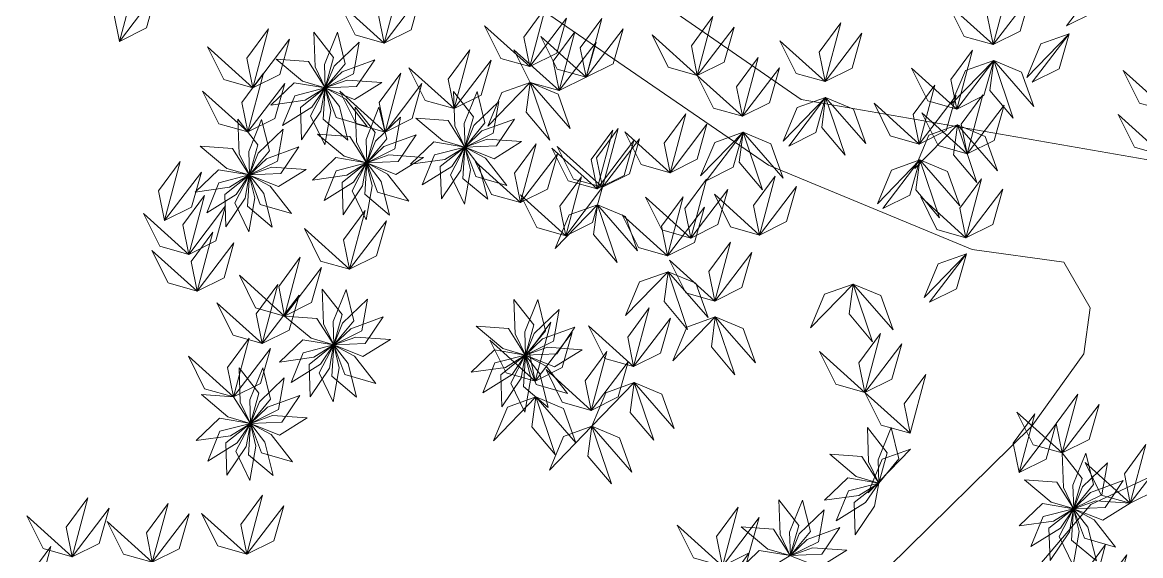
# Model space of a CAD drawing. Header units: inches. Extents: x -422522 to 22891, y -2973 to 414515.
# Drawn here: x 12037.9 to 12148, y 11495.4 to 11547.9 of the extents above; entities that cross this region are included whole.
import ezdxf

# ---------------------------------------------------------------- set-up
doc = ezdxf.new("R2010")
doc.units = ezdxf.units.IN
doc.header["$MEASUREMENT"] = 0
doc.layers.add('ARREDAMENTO', color=8, linetype='Continuous', lineweight=13)

msp = doc.modelspace()

# ---------------------------------------------------------------- linework, layer by layer
at = {"layer": 'ARREDAMENTO', "linetype": 'Continuous', "lineweight": 0}
for points in [[(12176.5685, 11684.99074), (12183.21323, 11633.4335), (12172.48373, 11572.78265), (12154.5805, 11533.38216), (12114.57783, 11540.32136), (12073.8491, 11568.53566), (12073.75057, 11594.32664), (12067.85653, 11618.16105), (12012.91582, 11653.41346)], [(12021.52934, 11592.83679), (12066.03553, 11588.494), (12069.3579, 11562.71538), (12111.37862, 11533.86125), (12131.39843, 11525.55584), (12140.4301, 11524.30091), (12143.02642, 11519.79738), (12142.39889, 11515.28149), (12137.26785, 11508.16918), (12109.004, 11480.33507)], [(12131.54623, 11486.86936), (12143.10031, 11500.45414), (12151.46751, 11504.35494), (12162.45565, 11497.30445), (12175.40026, 11484.45842)]]:
    msp.add_lwpolyline(points, dxfattribs=at)
at = {"layer": 'ARREDAMENTO', "lineweight": 0}
for points in [[(12047.48229, 11546.05115), (12046.89735, 11548.95731), (12049.02475, 11551.8473), (12047.48229, 11546.05115)], [(12073.5334, 11545.87504), (12072.94847, 11548.7812), (12075.07587, 11551.67119), (12073.5334, 11545.87504)], [(12140.68737, 11547.57029), (12143.34119, 11548.89134), (12144.31818, 11552.34437), (12140.68737, 11547.57029)], [(12047.48229, 11546.05115), (12050.1361, 11547.3722), (12051.11309, 11550.82522), (12047.48229, 11546.05115)], [(12073.5334, 11545.87504), (12076.18722, 11547.19609), (12077.16421, 11550.64911), (12073.5334, 11545.87504)], [(12133.47674, 11545.73164), (12132.8918, 11548.63779), (12135.0192, 11551.52779), (12133.47674, 11545.73164)], [(12073.5334, 11545.87504), (12070.68085, 11546.68179), (12069.0813, 11549.89416), (12073.5334, 11545.87504)], [(12133.47674, 11545.73164), (12130.62418, 11546.53838), (12129.02463, 11549.75075), (12133.47674, 11545.73164)], [(12133.47674, 11545.73164), (12136.13055, 11547.05269), (12137.10755, 11550.50571), (12133.47674, 11545.73164)], [(12087.86424, 11543.57299), (12087.2793, 11546.47915), (12089.4067, 11549.36914), (12087.86424, 11543.57299)], [(12087.86424, 11543.57299), (12090.51805, 11544.89404), (12091.49505, 11548.34707), (12087.86424, 11543.57299)], [(12093.42297, 11542.52031), (12092.83803, 11545.42647), (12094.96544, 11548.31646), (12093.42297, 11542.52031)], [(12104.35655, 11542.68871), (12103.77161, 11545.59487), (12105.89901, 11548.48486), (12104.35655, 11542.68871)], [(12060.60772, 11541.48213), (12060.02279, 11544.38829), (12062.15019, 11547.27828), (12060.60772, 11541.48213)], [(12087.86424, 11543.57299), (12085.01168, 11544.37974), (12083.41213, 11547.59211), (12087.86424, 11543.57299)], [(12093.42297, 11542.52031), (12096.07679, 11543.84136), (12097.05378, 11547.29439), (12093.42297, 11542.52031)], [(12104.35655, 11542.68871), (12107.01036, 11544.00976), (12107.98735, 11547.46279), (12104.35655, 11542.68871)], [(12116.93591, 11542.08588), (12116.35097, 11544.99204), (12118.47837, 11547.88203), (12116.93591, 11542.08588)], [(12060.60772, 11541.48213), (12063.26154, 11542.80318), (12064.23853, 11546.2562), (12060.60772, 11541.48213)], [(12066.61537, 11546.95913), (12066.7345, 11543.55277), (12067.73844, 11541.47606), (12068.56812, 11544.44685), (12066.61537, 11546.95913)], [(12068.94593, 11546.94015), (12067.66928, 11543.77984), (12067.74174, 11541.47433), (12069.70803, 11543.85082), (12068.94593, 11546.94015)], [(12093.42297, 11542.52031), (12090.57042, 11543.32706), (12088.97087, 11546.53943), (12093.42297, 11542.52031)], [(12090.76916, 11541.19926), (12090.18422, 11544.10542), (12092.31162, 11546.99541), (12090.76916, 11541.19926)], [(12104.35655, 11542.68871), (12101.50399, 11543.49546), (12099.90444, 11546.70783), (12104.35655, 11542.68871)], [(12116.93591, 11542.08588), (12119.58972, 11543.40693), (12120.56672, 11546.85996), (12116.93591, 11542.08588)], [(12140.95441, 11546.80542), (12138.16208, 11545.81005), (12136.78054, 11542.49806), (12140.95441, 11546.80542)], [(12137.32361, 11542.03135), (12139.97742, 11543.3524), (12140.95441, 11546.80542), (12137.32361, 11542.03135)], [(12060.60772, 11541.48213), (12057.75517, 11542.28888), (12056.15562, 11545.50125), (12060.60772, 11541.48213)], [(12071.0673, 11545.97489), (12068.6156, 11543.60707), (12067.74406, 11541.4714), (12070.50695, 11542.84268), (12071.0673, 11545.97489)], [(12080.43014, 11539.42497), (12079.8452, 11542.33113), (12081.97261, 11545.22112), (12080.43014, 11539.42497)], [(12090.76916, 11541.19926), (12087.9166, 11542.00601), (12086.31705, 11545.21838), (12090.76916, 11541.19926)], [(12090.76916, 11541.19926), (12093.42297, 11542.52031), (12094.39996, 11545.97334), (12090.76916, 11541.19926)], [(12116.93591, 11542.08588), (12114.08335, 11542.89263), (12112.4838, 11546.105), (12116.93591, 11542.08588)], [(12129.89829, 11539.39057), (12129.31335, 11542.29673), (12131.44076, 11545.18672), (12129.89829, 11539.39057)], [(12062.90502, 11544.30928), (12065.51615, 11542.11851), (12067.73121, 11541.47499), (12066.07865, 11544.07941), (12062.90502, 11544.30928)], [(12072.61265, 11544.23025), (12069.40983, 11543.06433), (12067.74499, 11541.46779), (12070.82676, 11541.59674), (12072.61265, 11544.23025)], [(12080.43014, 11539.42497), (12083.08396, 11540.74602), (12084.06095, 11544.19905), (12080.43014, 11539.42497)], [(12108.80865, 11538.66959), (12108.22371, 11541.57575), (12110.35112, 11544.46574), (12108.80865, 11538.66959)], [(12133.5291, 11544.16465), (12130.73676, 11543.16927), (12129.35523, 11539.85729), (12133.5291, 11544.16465)], [(12129.89829, 11539.39057), (12132.55211, 11540.71162), (12133.5291, 11544.16465), (12129.89829, 11539.39057)], [(12133.5291, 11544.16465), (12133.13947, 11541.22592), (12135.45505, 11538.4844), (12133.5291, 11544.16465)], [(12133.5291, 11544.16465), (12136.26518, 11543.02371), (12137.47051, 11539.64361), (12133.5291, 11544.16465)], [(12060.12896, 11537.13098), (12059.54402, 11540.03713), (12061.67142, 11542.92713), (12060.12896, 11537.13098)], [(12073.62983, 11537.1246), (12073.04489, 11540.03075), (12075.17229, 11542.92075), (12073.62983, 11537.1246)], [(12080.43014, 11539.42497), (12077.57759, 11540.23172), (12075.97804, 11543.44409), (12080.43014, 11539.42497)], [(12108.80865, 11538.66959), (12111.46247, 11539.99064), (12112.43946, 11543.44367), (12108.80865, 11538.66959)], [(12129.89829, 11539.39057), (12127.04574, 11540.19732), (12125.44619, 11543.40969), (12129.89829, 11539.39057)], [(12150.71714, 11539.17486), (12147.86459, 11539.9816), (12146.26504, 11543.19398), (12150.71714, 11539.17486)], [(12060.12896, 11537.13098), (12062.78278, 11538.45203), (12063.75977, 11541.90505), (12060.12896, 11537.13098)], [(12062.39153, 11539.77886), (12065.76677, 11540.25339), (12067.72717, 11541.46891), (12064.68593, 11541.98351), (12062.39153, 11539.77886)], [(12073.31479, 11542.00789), (12069.91465, 11542.24547), (12067.74437, 11541.46411), (12070.61216, 11540.32844), (12073.31479, 11542.00789)], [(12073.62983, 11537.1246), (12076.28364, 11538.44565), (12077.26064, 11541.89867), (12073.62983, 11537.1246)], [(12087.9166, 11542.00601), (12085.12426, 11541.01063), (12083.74273, 11537.69865), (12087.9166, 11542.00601)], [(12087.9166, 11542.00601), (12087.52697, 11539.06728), (12089.84256, 11536.32576), (12087.9166, 11542.00601)], [(12087.9166, 11542.00601), (12090.65269, 11540.86506), (12091.85801, 11537.48496), (12087.9166, 11542.00601)], [(12108.80865, 11538.66959), (12105.9561, 11539.47634), (12104.35655, 11542.68871), (12108.80865, 11538.66959)], [(12126.20051, 11535.93709), (12125.61557, 11538.84325), (12127.74297, 11541.73324), (12126.20051, 11535.93709)], [(12060.12896, 11537.13098), (12057.27641, 11537.93772), (12055.67685, 11541.15009), (12060.12896, 11537.13098)], [(12063.54039, 11537.75104), (12066.43081, 11539.55739), (12067.72733, 11541.46518), (12064.73971, 11540.69831), (12063.54039, 11537.75104)], [(12065.4147, 11536.36582), (12067.32053, 11539.19164), (12067.72899, 11541.46184), (12065.31158, 11539.54609), (12065.4147, 11536.36582)], [(12067.6904, 11535.86271), (12068.28209, 11539.21939), (12067.73186, 11541.45946), (12066.30265, 11538.72609), (12067.6904, 11535.86271)], [(12069.97398, 11536.3287), (12069.14923, 11539.63585), (12067.73546, 11541.45846), (12067.54157, 11538.38008), (12069.97398, 11536.3287)], [(12071.8706, 11537.68323), (12069.77202, 11540.369), (12067.73915, 11541.459), (12068.81411, 11538.56791), (12071.8706, 11537.68323)], [(12073.62983, 11537.1246), (12070.77727, 11537.93134), (12069.17772, 11541.14371), (12073.62983, 11537.1246)], [(12080.37058, 11541.12815), (12080.48971, 11537.7218), (12081.49364, 11535.64508), (12082.32333, 11538.61587), (12080.37058, 11541.12815)], [(12082.70114, 11541.10918), (12081.42449, 11537.94887), (12081.49695, 11535.64335), (12083.46323, 11538.01984), (12082.70114, 11541.10918)], [(12126.20051, 11535.93709), (12128.85432, 11537.25814), (12129.83132, 11540.71117), (12126.20051, 11535.93709)], [(12130.91363, 11534.98346), (12130.32869, 11537.88962), (12132.4561, 11540.77961), (12130.91363, 11534.98346)], [(12070.6988, 11539.5777), (12070.81793, 11536.17134), (12071.82187, 11534.09463), (12072.65155, 11537.06542), (12070.6988, 11539.5777)], [(12073.02937, 11539.55873), (12071.75271, 11536.39841), (12071.82518, 11534.0929), (12073.79146, 11536.46939), (12073.02937, 11539.55873)], [(12084.8225, 11540.14392), (12082.37081, 11537.77609), (12081.49927, 11535.64043), (12084.26216, 11537.0117), (12084.8225, 11540.14392)], [(12116.98827, 11540.51889), (12114.19593, 11539.52352), (12112.8144, 11536.21153), (12116.98827, 11540.51889)], [(12113.35746, 11535.74482), (12116.01128, 11537.06587), (12116.98827, 11540.51889), (12113.35746, 11535.74482)], [(12116.98827, 11540.51889), (12116.59864, 11537.58017), (12118.91423, 11534.83864), (12116.98827, 11540.51889)], [(12116.98827, 11540.51889), (12119.72435, 11539.37795), (12120.92968, 11535.99785), (12116.98827, 11540.51889)], [(12126.20051, 11535.93709), (12123.34795, 11536.74384), (12121.7484, 11539.95621), (12126.20051, 11535.93709)], [(12130.91363, 11534.98346), (12133.56745, 11536.30451), (12134.54444, 11539.75754), (12130.91363, 11534.98346)], [(12075.15073, 11538.59347), (12072.69903, 11536.22564), (12071.82749, 11534.08997), (12074.59039, 11535.46125), (12075.15073, 11538.59347)], [(12076.66023, 11538.4783), (12079.27135, 11536.28754), (12081.48642, 11535.64401), (12079.83386, 11538.24843), (12076.66023, 11538.4783)], [(12101.67904, 11533.12107), (12101.0941, 11536.02723), (12103.2215, 11538.91722), (12101.67904, 11533.12107)], [(12130.91363, 11534.98346), (12128.06108, 11535.79021), (12126.46153, 11539.00258), (12130.91363, 11534.98346)], [(12150.23838, 11534.8237), (12147.38582, 11535.63045), (12145.78627, 11538.84282), (12150.23838, 11534.8237)], [(12059.15259, 11538.38712), (12059.27172, 11534.98076), (12060.27565, 11532.90405), (12061.10534, 11535.87484), (12059.15259, 11538.38712)], [(12061.48315, 11538.36814), (12060.20649, 11535.20783), (12060.27896, 11532.90232), (12062.24524, 11535.27881), (12061.48315, 11538.36814)], [(12063.60451, 11537.40288), (12061.15281, 11535.03506), (12060.28128, 11532.89939), (12063.04417, 11534.27066), (12063.60451, 11537.40288)], [(12086.36786, 11538.39928), (12083.16504, 11537.23335), (12081.5002, 11535.63681), (12084.58197, 11535.76576), (12086.36786, 11538.39928)], [(12094.49252, 11531.52435), (12093.90759, 11534.43051), (12096.03499, 11537.3205), (12094.49252, 11531.52435)], [(12095.03338, 11531.68388), (12094.44844, 11534.59004), (12096.57585, 11537.48003), (12095.03338, 11531.68388)], [(12101.67904, 11533.12107), (12104.33285, 11534.44212), (12105.30984, 11537.89515), (12101.67904, 11533.12107)], [(12129.95065, 11537.82359), (12127.15832, 11536.82821), (12125.77678, 11533.51623), (12129.95065, 11537.82359)], [(12129.95065, 11537.82359), (12129.56103, 11534.88486), (12131.87661, 11532.14334), (12129.95065, 11537.82359)], [(12129.95065, 11537.82359), (12132.68674, 11536.68264), (12133.89206, 11533.30254), (12129.95065, 11537.82359)], [(12066.98845, 11536.92785), (12069.59958, 11534.73709), (12071.81465, 11534.09356), (12070.16208, 11536.69798), (12066.98845, 11536.92785)], [(12076.69608, 11536.84882), (12073.49326, 11535.6829), (12071.82842, 11534.08636), (12074.9102, 11534.21531), (12076.69608, 11536.84882)], [(12087.07, 11536.17691), (12083.66986, 11536.41449), (12081.49957, 11535.63313), (12084.36737, 11534.49746), (12087.07, 11536.17691)], [(12094.49252, 11531.52435), (12097.14634, 11532.8454), (12098.12333, 11536.29843), (12094.49252, 11531.52435)], [(12095.03338, 11531.68388), (12097.6872, 11533.00493), (12098.66419, 11536.45795), (12095.03338, 11531.68388)], [(12101.67904, 11533.12107), (12098.82648, 11533.92782), (12097.22693, 11537.14019), (12101.67904, 11533.12107)], [(12108.86101, 11537.10261), (12106.06868, 11536.10723), (12104.68714, 11532.79525), (12108.86101, 11537.10261)], [(12105.23021, 11532.32853), (12107.88402, 11533.64958), (12108.86101, 11537.10261), (12105.23021, 11532.32853)], [(12108.86101, 11537.10261), (12108.47139, 11534.16388), (12110.78697, 11531.42236), (12108.86101, 11537.10261)], [(12108.86101, 11537.10261), (12111.5971, 11535.96166), (12112.80242, 11532.58156), (12108.86101, 11537.10261)], [(12055.44224, 11535.73727), (12058.05336, 11533.5465), (12060.26843, 11532.90298), (12058.61587, 11535.5074), (12055.44224, 11535.73727)], [(12065.14987, 11535.65824), (12061.94705, 11534.49232), (12060.28221, 11532.89578), (12063.36398, 11533.02473), (12065.14987, 11535.65824)], [(12076.14674, 11533.94788), (12079.52198, 11534.42242), (12081.48238, 11535.63793), (12078.44114, 11536.15254), (12076.14674, 11533.94788)], [(12077.29559, 11531.92006), (12080.18602, 11533.72641), (12081.48254, 11535.6342), (12078.49492, 11534.86734), (12077.29559, 11531.92006)], [(12079.16991, 11530.53484), (12081.07574, 11533.36066), (12081.4842, 11535.63086), (12079.06678, 11533.71512), (12079.16991, 11530.53484)], [(12081.4456, 11530.03173), (12082.0373, 11533.38842), (12081.48707, 11535.62848), (12080.05786, 11532.89511), (12081.4456, 11530.03173)], [(12083.72919, 11530.49773), (12082.90444, 11533.80487), (12081.49067, 11535.62748), (12081.29678, 11532.54911), (12083.72919, 11530.49773)], [(12085.62581, 11531.85225), (12083.52723, 11534.53802), (12081.49436, 11535.62802), (12082.56932, 11532.73693), (12085.62581, 11531.85225)], [(12086.9664, 11530.1754), (12086.38146, 11533.08155), (12088.50886, 11535.97155), (12086.9664, 11530.1754)], [(12094.49252, 11531.52435), (12091.63997, 11532.3311), (12090.04042, 11535.54347), (12094.49252, 11531.52435)], [(12095.03338, 11531.68388), (12092.18083, 11532.49063), (12090.58128, 11535.703), (12095.03338, 11531.68388)], [(12051.91498, 11528.41174), (12051.33005, 11531.3179), (12053.45745, 11534.20789), (12051.91498, 11528.41174)], [(12066.47497, 11532.39743), (12069.8502, 11532.87197), (12071.81061, 11534.08748), (12068.76936, 11534.60209), (12066.47497, 11532.39743)], [(12067.62382, 11530.36961), (12070.51424, 11532.17596), (12071.81076, 11534.08375), (12068.82314, 11533.31688), (12067.62382, 11530.36961)], [(12069.49813, 11528.98439), (12071.40396, 11531.81021), (12071.81242, 11534.08041), (12069.39501, 11532.16466), (12069.49813, 11528.98439)], [(12071.77383, 11528.48128), (12072.36552, 11531.83796), (12071.8153, 11534.07803), (12070.38608, 11531.34466), (12071.77383, 11528.48128)], [(12074.05741, 11528.94727), (12073.23266, 11532.25442), (12071.81889, 11534.07703), (12071.625, 11530.99865), (12074.05741, 11528.94727)], [(12075.95403, 11530.3018), (12073.85545, 11532.98757), (12071.82258, 11534.07757), (12072.89754, 11531.18648), (12075.95403, 11530.3018)], [(12077.39822, 11534.62646), (12073.99808, 11534.86404), (12071.8278, 11534.08268), (12074.69559, 11532.94701), (12077.39822, 11534.62646)], [(12086.9664, 11530.1754), (12084.11384, 11530.98214), (12082.51429, 11534.19451), (12086.9664, 11530.1754)], [(12086.9664, 11530.1754), (12089.62021, 11531.49645), (12090.59721, 11534.94947), (12086.9664, 11530.1754)], [(12126.25287, 11534.37011), (12123.46053, 11533.37473), (12122.079, 11530.06275), (12126.25287, 11534.37011)], [(12122.62206, 11529.59603), (12125.27588, 11530.91708), (12126.25287, 11534.37011), (12122.62206, 11529.59603)], [(12126.25287, 11534.37011), (12125.86324, 11531.43138), (12128.17883, 11528.68985), (12126.25287, 11534.37011)], [(12126.25287, 11534.37011), (12128.98895, 11533.22916), (12130.19428, 11529.84906), (12126.25287, 11534.37011)], [(12051.91498, 11528.41174), (12054.5688, 11529.73279), (12055.54579, 11533.18581), (12051.91498, 11528.41174)], [(12054.92875, 11531.20685), (12058.30399, 11531.68138), (12060.26439, 11532.8969), (12057.22315, 11533.4115), (12054.92875, 11531.20685)], [(12065.85201, 11533.43588), (12062.45187, 11533.67346), (12060.28158, 11532.8921), (12063.14938, 11531.75643), (12065.85201, 11533.43588)], [(12056.0776, 11529.17903), (12058.96803, 11530.98538), (12060.26455, 11532.89317), (12057.27693, 11532.1263), (12056.0776, 11529.17903)], [(12057.95192, 11527.79381), (12059.85775, 11530.61963), (12060.26621, 11532.88983), (12057.84879, 11530.97408), (12057.95192, 11527.79381)], [(12060.22761, 11527.2907), (12060.81931, 11530.64738), (12060.26908, 11532.88745), (12058.83987, 11530.15408), (12060.22761, 11527.2907)], [(12062.5112, 11527.75669), (12061.68645, 11531.06384), (12060.27268, 11532.88644), (12060.07879, 11529.80807), (12062.5112, 11527.75669)], [(12064.40782, 11529.11122), (12062.30923, 11531.79699), (12060.27637, 11532.88699), (12061.35133, 11529.99589), (12064.40782, 11529.11122)], [(12091.40257, 11526.90981), (12090.81764, 11529.81596), (12092.94504, 11532.70596), (12091.40257, 11526.90981)], [(12103.71857, 11526.68105), (12103.13363, 11529.58721), (12105.26103, 11532.4772), (12103.71857, 11526.68105)], [(12110.48812, 11526.98087), (12109.90318, 11529.88703), (12112.03058, 11532.77702), (12110.48812, 11526.98087)], [(12130.79474, 11526.70904), (12130.2098, 11529.6152), (12132.3372, 11532.50519), (12130.79474, 11526.70904)], [(12054.30324, 11525.07685), (12053.71831, 11527.983), (12055.84571, 11530.873), (12054.30324, 11525.07685)], [(12091.40257, 11526.90981), (12088.55002, 11527.71655), (12086.95047, 11530.92892), (12091.40257, 11526.90981)], [(12091.40257, 11526.90981), (12094.05639, 11528.23086), (12095.03338, 11531.68388), (12091.40257, 11526.90981)], [(12101.42214, 11524.93492), (12100.83721, 11527.84107), (12102.96461, 11530.73107), (12101.42214, 11524.93492)], [(12103.71857, 11526.68105), (12106.37238, 11528.0021), (12107.34937, 11531.45513), (12103.71857, 11526.68105)], [(12110.48812, 11526.98087), (12107.63556, 11527.78762), (12106.03601, 11530.99999), (12110.48812, 11526.98087)], [(12110.48812, 11526.98087), (12113.14193, 11528.30192), (12114.11893, 11531.75494), (12110.48812, 11526.98087)], [(12130.79474, 11526.70904), (12127.94218, 11527.51579), (12126.34263, 11530.72816), (12130.79474, 11526.70904)], [(12130.79474, 11526.70904), (12133.44855, 11528.03009), (12134.42554, 11531.48311), (12130.79474, 11526.70904)], [(12054.30324, 11525.07685), (12056.95706, 11526.3979), (12057.93405, 11529.85092), (12054.30324, 11525.07685)], [(12094.54488, 11529.95737), (12091.75255, 11528.96199), (12090.37101, 11525.65001), (12094.54488, 11529.95737)], [(12094.54488, 11529.95737), (12094.15526, 11527.01864), (12096.47084, 11524.27712), (12094.54488, 11529.95737)], [(12094.54488, 11529.95737), (12097.28097, 11528.81642), (12098.4863, 11525.43632), (12094.54488, 11529.95737)], [(12103.71857, 11526.68105), (12100.86601, 11527.4878), (12099.26646, 11530.70017), (12103.71857, 11526.68105)], [(12101.42214, 11524.93492), (12104.07596, 11526.25597), (12105.05295, 11529.70899), (12101.42214, 11524.93492)], [(12054.30324, 11525.07685), (12051.45069, 11525.88359), (12049.85114, 11529.09596), (12054.30324, 11525.07685)], [(12070.13553, 11523.6077), (12069.55059, 11526.51386), (12071.67799, 11529.40385), (12070.13553, 11523.6077)], [(12101.42214, 11524.93492), (12098.56959, 11525.74166), (12096.97004, 11528.95403), (12101.42214, 11524.93492)], [(12070.13553, 11523.6077), (12067.28297, 11524.41445), (12065.68342, 11527.62682), (12070.13553, 11523.6077)], [(12070.13553, 11523.6077), (12072.78934, 11524.92875), (12073.76634, 11528.38177), (12070.13553, 11523.6077)], [(12055.12306, 11521.45308), (12054.53812, 11524.35924), (12056.66552, 11527.24923), (12055.12306, 11521.45308)], [(12055.12306, 11521.45308), (12052.2705, 11522.25983), (12050.67095, 11525.4722), (12055.12306, 11521.45308)], [(12055.12306, 11521.45308), (12057.77687, 11522.77413), (12058.75387, 11526.22715), (12055.12306, 11521.45308)], [(12106.07957, 11520.47901), (12105.49463, 11523.38517), (12107.62203, 11526.27516), (12106.07957, 11520.47901)], [(12106.07957, 11520.47901), (12108.73338, 11521.80006), (12109.71037, 11525.25309), (12106.07957, 11520.47901)], [(12063.74369, 11519.00329), (12063.15876, 11521.90945), (12065.28616, 11524.79944), (12063.74369, 11519.00329)], [(12106.07957, 11520.47901), (12103.22701, 11521.28576), (12101.62746, 11524.49813), (12106.07957, 11520.47901)], [(12130.8471, 11525.14205), (12128.05476, 11524.14668), (12126.67323, 11520.83469), (12130.8471, 11525.14205)], [(12127.21629, 11520.36798), (12129.8701, 11521.68903), (12130.8471, 11525.14205), (12127.21629, 11520.36798)], [(12063.74369, 11519.00329), (12060.89114, 11519.81004), (12059.29159, 11523.02241), (12063.74369, 11519.00329)], [(12063.74369, 11519.00329), (12066.39751, 11520.32434), (12067.3745, 11523.77736), (12063.74369, 11519.00329)], [(12101.4745, 11523.36793), (12098.68217, 11522.37256), (12097.30063, 11519.06057), (12101.4745, 11523.36793)], [(12101.4745, 11523.36793), (12101.08488, 11520.42921), (12103.40046, 11517.68768), (12101.4745, 11523.36793)], [(12101.4745, 11523.36793), (12104.21059, 11522.22699), (12105.41591, 11518.84689), (12101.4745, 11523.36793)], [(12061.52704, 11516.30052), (12060.9421, 11519.20668), (12063.0695, 11522.09667), (12061.52704, 11516.30052)], [(12119.68308, 11522.15322), (12116.89075, 11521.15785), (12115.50921, 11517.84586), (12119.68308, 11522.15322)], [(12119.68308, 11522.15322), (12119.29346, 11519.2145), (12121.60904, 11516.47297), (12119.68308, 11522.15322)], [(12119.68308, 11522.15322), (12122.41917, 11521.01228), (12123.62449, 11517.63218), (12119.68308, 11522.15322)], [(12061.52704, 11516.30052), (12064.18085, 11517.62157), (12065.15785, 11521.07459), (12061.52704, 11516.30052)], [(12067.45404, 11521.65314), (12067.57317, 11518.24679), (12068.57711, 11516.17007), (12069.40679, 11519.14086), (12067.45404, 11521.65314)], [(12069.78461, 11521.63417), (12068.50795, 11518.47385), (12068.58042, 11516.16834), (12070.5467, 11518.54483), (12069.78461, 11521.63417)], [(12061.52704, 11516.30052), (12058.67448, 11517.10726), (12057.07493, 11520.31964), (12061.52704, 11516.30052)], [(12071.90597, 11520.66891), (12069.45427, 11518.30108), (12068.58274, 11516.16542), (12071.34563, 11517.53669), (12071.90597, 11520.66891)], [(12086.31643, 11520.64306), (12086.43556, 11517.23671), (12087.4395, 11515.15999), (12088.26918, 11518.13078), (12086.31643, 11520.64306)], [(12088.64699, 11520.62409), (12087.37034, 11517.46378), (12087.4428, 11515.15826), (12089.40909, 11517.53475), (12088.64699, 11520.62409)], [(12098.0942, 11514.0218), (12097.50926, 11516.92796), (12099.63666, 11519.81795), (12098.0942, 11514.0218)], [(12063.74369, 11519.00329), (12066.35482, 11516.81253), (12068.56989, 11516.169), (12066.91733, 11518.77342), (12063.74369, 11519.00329)], [(12073.45133, 11518.92426), (12070.24851, 11517.75834), (12068.58366, 11516.1618), (12071.66544, 11516.29075), (12073.45133, 11518.92426)], [(12090.76836, 11519.65883), (12088.31666, 11517.291), (12087.44512, 11515.15534), (12090.20801, 11516.52661), (12090.76836, 11519.65883)], [(12098.0942, 11514.0218), (12100.74801, 11515.34285), (12101.72501, 11518.79587), (12098.0942, 11514.0218)], [(12106.13193, 11518.91203), (12103.33959, 11517.91665), (12101.95806, 11514.60467), (12106.13193, 11518.91203)], [(12106.13193, 11518.91203), (12105.7423, 11515.9733), (12108.05788, 11513.23178), (12106.13193, 11518.91203)], [(12106.13193, 11518.91203), (12108.86801, 11517.77109), (12110.07334, 11514.39098), (12106.13193, 11518.91203)], [(12082.60608, 11517.99321), (12085.21721, 11515.80245), (12087.43227, 11515.15892), (12085.77971, 11517.76335), (12082.60608, 11517.99321)], [(12092.31371, 11517.91419), (12089.11089, 11516.74826), (12087.44605, 11515.15172), (12090.52783, 11515.28067), (12092.31371, 11517.91419)], [(12088.40647, 11512.60531), (12087.82154, 11515.51147), (12089.94894, 11518.40146), (12088.40647, 11512.60531)], [(12098.0942, 11514.0218), (12095.24164, 11514.82855), (12093.64209, 11518.04092), (12098.0942, 11514.0218)], [(12058.72152, 11511.04111), (12058.13658, 11513.94727), (12060.26399, 11516.83726), (12058.72152, 11511.04111)], [(12063.23021, 11514.47287), (12066.60545, 11514.94741), (12068.56585, 11516.16292), (12065.52461, 11516.67753), (12063.23021, 11514.47287)], [(12074.15347, 11516.7019), (12070.75332, 11516.93948), (12068.58304, 11516.15812), (12071.45083, 11515.02245), (12074.15347, 11516.7019)], [(12088.40647, 11512.60531), (12085.55392, 11513.41206), (12083.95437, 11516.62443), (12088.40647, 11512.60531)], [(12088.40647, 11512.60531), (12091.06029, 11513.92636), (12092.03728, 11517.37939), (12088.40647, 11512.60531)], [(12120.84104, 11511.47929), (12120.25611, 11514.38545), (12122.38351, 11517.27544), (12120.84104, 11511.47929)], [(12058.72152, 11511.04111), (12061.37534, 11512.36216), (12062.35233, 11515.81518), (12058.72152, 11511.04111)], [(12064.37906, 11512.44505), (12067.26948, 11514.2514), (12068.566, 11516.15919), (12065.57838, 11515.39232), (12064.37906, 11512.44505)], [(12066.25338, 11511.05983), (12068.1592, 11513.88565), (12068.56766, 11516.15585), (12066.15025, 11514.24011), (12066.25338, 11511.05983)], [(12068.52907, 11510.55672), (12069.12076, 11513.91341), (12068.57054, 11516.15347), (12067.14132, 11513.4201), (12068.52907, 11510.55672)], [(12070.81265, 11511.02272), (12069.98791, 11514.32986), (12068.57413, 11516.15247), (12068.38024, 11513.0741), (12070.81265, 11511.02272)], [(12072.70927, 11512.37724), (12070.61069, 11515.06301), (12068.57782, 11516.15301), (12069.65278, 11513.26192), (12072.70927, 11512.37724)], [(12082.09259, 11513.46279), (12085.46783, 11513.93733), (12087.42823, 11515.15284), (12084.38699, 11515.66745), (12082.09259, 11513.46279)], [(12093.01585, 11515.69182), (12089.61571, 11515.9294), (12087.44543, 11515.14804), (12090.31322, 11514.01237), (12093.01585, 11515.69182)], [(12093.92033, 11509.71444), (12093.33539, 11512.6206), (12095.46279, 11515.51059), (12093.92033, 11509.71444)], [(12120.84104, 11511.47929), (12117.98849, 11512.28604), (12116.38894, 11515.49841), (12120.84104, 11511.47929)], [(12120.84104, 11511.47929), (12123.49486, 11512.80034), (12124.47185, 11516.25337), (12120.84104, 11511.47929)], [(12058.72152, 11511.04111), (12055.86897, 11511.84786), (12054.26942, 11515.06023), (12058.72152, 11511.04111)], [(12083.24145, 11511.43497), (12086.13187, 11513.24132), (12087.42839, 11515.14912), (12084.44077, 11514.38225), (12083.24145, 11511.43497)], [(12085.11576, 11510.04975), (12087.02159, 11512.87557), (12087.43005, 11515.14577), (12085.01264, 11513.23003), (12085.11576, 11510.04975)], [(12087.39146, 11509.54664), (12087.98315, 11512.90333), (12087.43292, 11515.14339), (12086.00371, 11512.41002), (12087.39146, 11509.54664)], [(12089.67504, 11510.01264), (12088.85029, 11513.31978), (12087.43652, 11515.14239), (12087.24263, 11512.06402), (12089.67504, 11510.01264)], [(12091.57166, 11511.36716), (12089.47308, 11514.05294), (12087.44021, 11515.14293), (12088.51517, 11512.25184), (12091.57166, 11511.36716)], [(12093.92033, 11509.71444), (12096.57414, 11511.03549), (12097.55113, 11514.48851), (12093.92033, 11509.71444)], [(12059.25824, 11513.92082), (12059.37737, 11510.51447), (12060.38131, 11508.43775), (12061.21099, 11511.40855), (12059.25824, 11513.92082)], [(12061.5888, 11513.90185), (12060.31215, 11510.74154), (12060.38461, 11508.43603), (12062.35089, 11510.81252), (12061.5888, 11513.90185)], [(12093.92033, 11509.71444), (12091.06777, 11510.52119), (12089.46822, 11513.73356), (12093.92033, 11509.71444)], [(12125.29315, 11507.46017), (12124.70821, 11510.36633), (12126.83561, 11513.25632), (12125.29315, 11507.46017)], [(12063.71017, 11512.93659), (12061.25847, 11510.56877), (12060.38693, 11508.4331), (12063.14982, 11509.80437), (12063.71017, 11512.93659)], [(12098.14656, 11512.45481), (12095.35422, 11511.45944), (12093.97269, 11508.14745), (12098.14656, 11512.45481)], [(12098.14656, 11512.45481), (12097.75693, 11509.51609), (12100.07252, 11506.77456), (12098.14656, 11512.45481)], [(12098.14656, 11512.45481), (12100.88264, 11511.31387), (12102.08797, 11507.93377), (12098.14656, 11512.45481)], [(12055.54789, 11511.27098), (12058.15902, 11509.08021), (12060.37408, 11508.43669), (12058.72152, 11511.04111), (12055.54789, 11511.27098)], [(12065.25552, 11511.19195), (12062.0527, 11510.02603), (12060.38786, 11508.42949), (12063.46963, 11508.55844), (12065.25552, 11511.19195)], [(12088.45883, 11511.03833), (12085.6665, 11510.04295), (12084.28496, 11506.73097), (12088.45883, 11511.03833)], [(12088.45883, 11511.03833), (12088.06921, 11508.0996), (12090.38479, 11505.35808), (12088.45883, 11511.03833)], [(12088.45883, 11511.03833), (12091.19492, 11509.89738), (12092.40024, 11506.51728), (12088.45883, 11511.03833)], [(12125.29315, 11507.46017), (12122.44059, 11508.26692), (12120.84104, 11511.47929), (12125.29315, 11507.46017)], [(12140.27322, 11505.52729), (12139.68828, 11508.43344), (12141.81568, 11511.32344), (12140.27322, 11505.52729)], [(12140.27322, 11505.52729), (12142.92704, 11506.84834), (12143.90403, 11510.30136), (12140.27322, 11505.52729)], [(12055.0344, 11506.74055), (12058.40964, 11507.21509), (12060.37004, 11508.43061), (12057.3288, 11508.94521), (12055.0344, 11506.74055)], [(12065.95766, 11508.96959), (12062.55752, 11509.20717), (12060.38724, 11508.42581), (12063.25503, 11507.29014), (12065.95766, 11508.96959)], [(12136.02523, 11503.58364), (12135.44029, 11506.4898), (12137.56769, 11509.37979), (12136.02523, 11503.58364)], [(12140.27322, 11505.52729), (12137.42066, 11506.33403), (12135.82111, 11509.5464), (12140.27322, 11505.52729)], [(12056.18326, 11504.71274), (12059.07368, 11506.51908), (12060.3702, 11508.42688), (12057.38258, 11507.66001), (12056.18326, 11504.71274)], [(12058.05757, 11503.32752), (12059.9634, 11506.15334), (12060.37186, 11508.42354), (12057.95444, 11506.50779), (12058.05757, 11503.32752)], [(12060.33327, 11502.82441), (12060.92496, 11506.18109), (12060.37473, 11508.42116), (12058.94552, 11505.68779), (12060.33327, 11502.82441)], [(12062.61685, 11503.2904), (12061.7921, 11506.59755), (12060.37833, 11508.42015), (12060.18444, 11505.34178), (12062.61685, 11503.2904)], [(12064.51347, 11504.64493), (12062.41489, 11507.3307), (12060.38202, 11508.4207), (12061.45698, 11505.5296), (12064.51347, 11504.64493)], [(12093.97269, 11508.14745), (12091.18035, 11507.15208), (12089.79882, 11503.84009), (12093.97269, 11508.14745)], [(12093.97269, 11508.14745), (12093.58306, 11505.20873), (12095.89864, 11502.4672), (12093.97269, 11508.14745)], [(12093.97269, 11508.14745), (12096.70877, 11507.00651), (12097.9141, 11503.62641), (12093.97269, 11508.14745)], [(12121.10192, 11508.04199), (12121.22105, 11504.63563), (12122.22499, 11502.55892), (12123.05467, 11505.52971), (12121.10192, 11508.04199)], [(12123.43248, 11508.02301), (12122.15583, 11504.8627), (12122.22829, 11502.55719), (12124.19458, 11504.93368), (12123.43248, 11508.02301)], [(12136.02523, 11503.58364), (12138.67905, 11504.90469), (12139.65604, 11508.35772), (12136.02523, 11503.58364)], [(12117.39157, 11505.39214), (12120.0027, 11503.20137), (12122.21776, 11502.55785), (12120.5652, 11505.16227), (12117.39157, 11505.39214)], [(12125.34551, 11505.89319), (12122.55317, 11504.89781), (12121.17164, 11501.58583), (12125.34551, 11505.89319)], [(12140.27322, 11505.52729), (12140.39235, 11502.12093), (12141.39629, 11500.04422), (12142.22597, 11503.01501), (12140.27322, 11505.52729)], [(12142.60379, 11505.50831), (12141.32713, 11502.348), (12141.3996, 11500.04249), (12143.36588, 11502.41898), (12142.60379, 11505.50831)], [(12146.97264, 11500.57605), (12146.38771, 11503.48221), (12148.51511, 11506.3722), (12146.97264, 11500.57605)], [(12144.72515, 11504.54305), (12142.27345, 11502.17523), (12141.40191, 11500.03956), (12144.16481, 11501.41083), (12144.72515, 11504.54305)], [(12146.97264, 11500.57605), (12144.12009, 11501.38279), (12142.52054, 11504.59517), (12146.97264, 11500.57605)], [(12146.97264, 11500.57605), (12149.62646, 11501.8971), (12150.60345, 11505.35012), (12146.97264, 11500.57605)], [(12116.87808, 11500.86172), (12120.25332, 11501.33626), (12122.21372, 11502.55177), (12119.17248, 11503.06637), (12116.87808, 11500.86172)], [(12118.02694, 11498.8339), (12120.91736, 11500.64025), (12122.21388, 11502.54804), (12119.22626, 11501.78117), (12118.02694, 11498.8339)], [(12119.90125, 11497.44868), (12121.80708, 11500.2745), (12122.21554, 11502.5447), (12119.79813, 11500.62895), (12119.90125, 11497.44868)], [(12136.56287, 11502.87744), (12139.174, 11500.68667), (12141.38907, 11500.04315), (12139.7365, 11502.64757), (12136.56287, 11502.87744)], [(12146.2705, 11502.79841), (12143.06768, 11501.63249), (12141.40284, 11500.03595), (12144.48462, 11500.1649), (12146.2705, 11502.79841)], [(12042.83321, 11495.29706), (12042.24827, 11498.20322), (12044.37567, 11501.09321), (12042.83321, 11495.29706)], [(12060.01916, 11495.55719), (12059.43422, 11498.46335), (12061.56162, 11501.35334), (12060.01916, 11495.55719)], [(12042.83321, 11495.29706), (12045.48702, 11496.61811), (12046.46401, 11500.07113), (12042.83321, 11495.29706)], [(12050.72277, 11494.75918), (12050.13783, 11497.66534), (12052.26523, 11500.55533), (12050.72277, 11494.75918)], [(12060.01916, 11495.55719), (12062.67297, 11496.87824), (12063.64997, 11500.33126), (12060.01916, 11495.55719)], [(12106.82223, 11494.3832), (12106.2373, 11497.28936), (12108.3647, 11500.17935), (12106.82223, 11494.3832)], [(12112.39025, 11500.90483), (12112.50938, 11497.49848), (12113.51332, 11495.42176), (12114.343, 11498.39255), (12112.39025, 11500.90483)], [(12114.72082, 11500.88586), (12113.44416, 11497.72555), (12113.51663, 11495.42003), (12115.48291, 11497.79652), (12114.72082, 11500.88586)], [(12116.84218, 11499.9206), (12114.39048, 11497.55277), (12113.51894, 11495.41711), (12116.28184, 11496.78838), (12116.84218, 11499.9206)], [(12136.04939, 11498.34702), (12139.42463, 11498.82155), (12141.38503, 11500.03707), (12138.34378, 11500.55167), (12136.04939, 11498.34702)], [(12137.19824, 11496.3192), (12140.08866, 11498.12555), (12141.38518, 11500.03334), (12138.39756, 11499.26647), (12137.19824, 11496.3192)], [(12139.07256, 11494.93398), (12140.97838, 11497.7598), (12141.38684, 11500.03), (12138.96943, 11498.11425), (12139.07256, 11494.93398)], [(12141.34825, 11494.43087), (12141.93994, 11497.78755), (12141.38972, 11500.02762), (12139.9605, 11497.29425), (12141.34825, 11494.43087)], [(12143.63183, 11494.89686), (12142.80708, 11498.20401), (12141.39331, 11500.02661), (12141.19942, 11496.94824), (12143.63183, 11494.89686)], [(12145.52845, 11496.25139), (12143.42987, 11498.93716), (12141.397, 11500.02716), (12142.47196, 11497.13607), (12145.52845, 11496.25139)], [(12146.97264, 11500.57605), (12143.5725, 11500.81363), (12141.40222, 11500.03227), (12144.27001, 11498.8966), (12146.97264, 11500.57605)], [(12042.83321, 11495.29706), (12039.98065, 11496.1038), (12038.3811, 11499.31617), (12042.83321, 11495.29706)], [(12050.72277, 11494.75918), (12053.37658, 11496.08023), (12054.35358, 11499.53325), (12050.72277, 11494.75918)], [(12060.01916, 11495.55719), (12057.1666, 11496.36394), (12055.56705, 11499.57631), (12060.01916, 11495.55719)], [(12106.82223, 11494.3832), (12109.47605, 11495.70425), (12110.45304, 11499.15727), (12106.82223, 11494.3832)], [(12050.72277, 11494.75918), (12047.87021, 11495.56592), (12046.27066, 11498.77829), (12050.72277, 11494.75918)], [(12106.82223, 11494.3832), (12103.96968, 11495.18994), (12102.37013, 11498.40231), (12106.82223, 11494.3832)], [(12108.6799, 11498.25498), (12111.29103, 11496.06422), (12113.5061, 11495.4207), (12111.85353, 11498.02512), (12108.6799, 11498.25498)], [(12118.38753, 11498.17596), (12115.18471, 11497.01004), (12113.51987, 11495.41349), (12116.60165, 11495.54244), (12118.38753, 11498.17596)], [(12039.2024, 11490.52298), (12038.61746, 11493.42914), (12040.74486, 11496.31913), (12039.2024, 11490.52298)], [(12107.93358, 11489.9081), (12107.34865, 11492.81426), (12109.47605, 11495.70425), (12107.93358, 11489.9081)], [(12108.16641, 11493.72456), (12111.54165, 11494.1991), (12113.50205, 11495.41461), (12110.46081, 11495.92922), (12108.16641, 11493.72456)], [(12119.08967, 11495.95359), (12115.68953, 11496.19118), (12113.51925, 11495.40981), (12116.38704, 11494.27414), (12119.08967, 11495.95359)], [(12142.98954, 11490.70767), (12142.4046, 11493.61383), (12144.532, 11496.50382), (12142.98954, 11490.70767)], [(12142.98954, 11490.70767), (12145.64335, 11492.02872), (12146.62035, 11495.48174), (12142.98954, 11490.70767)]]:
    msp.add_lwpolyline(points, dxfattribs=at)

doc.saveas('drawing.dxf')
